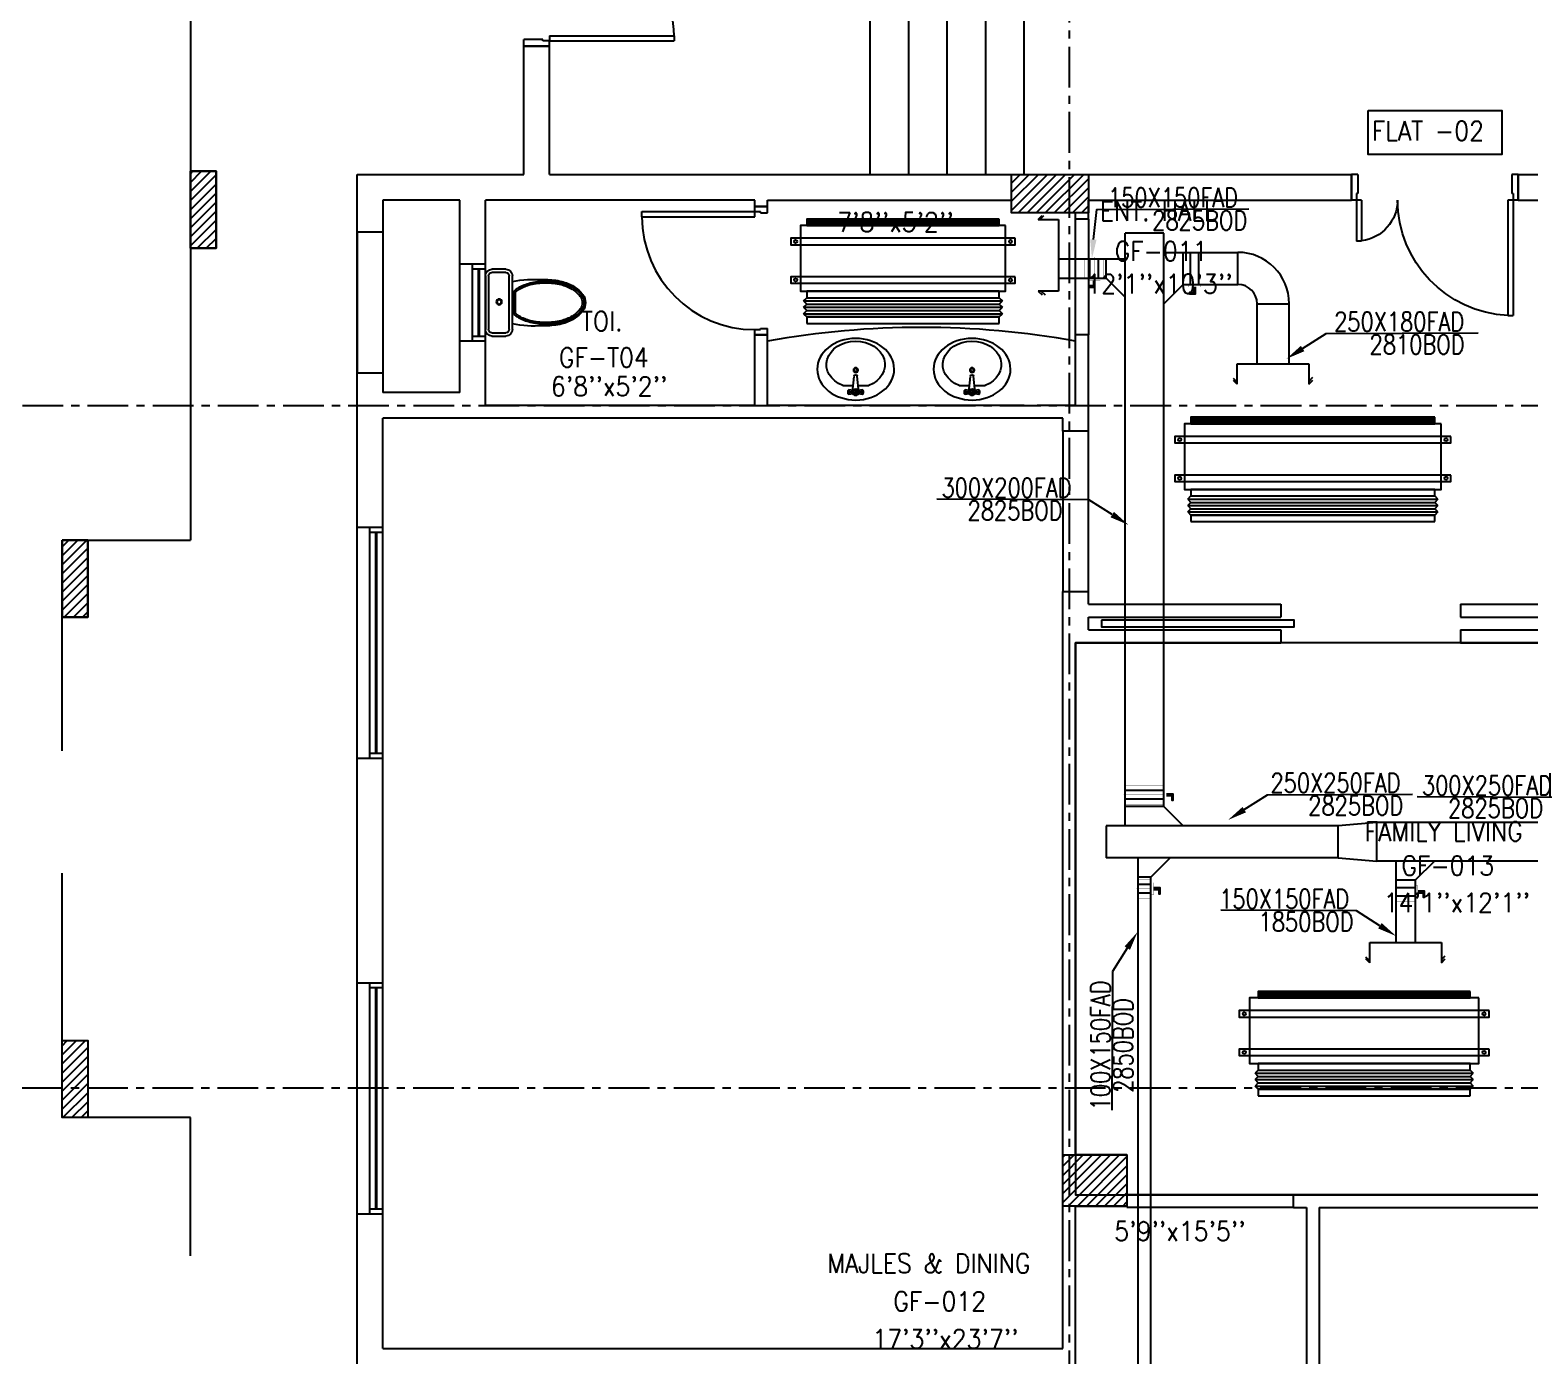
# Model space of a CAD drawing. Header units: millimetres. Extents: x -1288794 to 2153086, y -2701644 to -1428868.
# Drawn here: x 1378306 to 1389990, y -1502769 to -1492444 of the extents above; entities that cross this region are included whole.
import ezdxf

# ---------------------------------------------------------------- set-up
doc = ezdxf.new("R2010")
doc.units = ezdxf.units.MM
doc.header["$LTSCALE"] = 100
doc.linetypes.add('CENTER', pattern=[50.8, 31.75, -6.35, 6.35, -6.35])
doc.linetypes.add('DASHED2', pattern=[9.525, 6.35, -3.175])
for name, color, linetype in [('A-ANNO-TEXT', 8, 'Continuous'), ('A-DOOR', 4, 'Continuous'), ('A-FLOR-OVHD', 4, 'DASHED2'), ('A-FLOR-PFIX', 8, 'Continuous'), ('A-FLOR-SPCL', 8, 'Continuous'), ('A-GLAZ', 5, 'Continuous'), ('A-GRID', 253, 'CENTER'), ('A-WALL-FULL', 8, 'Continuous'), ('AC- VD', 5, 'Continuous'), ('AC-FAD', 6, 'Continuous'), ('AC-FAD TEXT', 6, 'Continuous'), ('FCU-AC', 160, 'Continuous'), ('L1-E014-C22-VAC (08-08-2010)$0$ETA-AC-DAMPER', 4, 'Continuous'), ('S-COL- HACT.', 9, 'Continuous'), ('S-COL.', 8, 'Continuous')]:
    doc.layers.add(name, color=color, linetype=linetype)
doc.styles.add('ROMANS', font='romans.shx', dxfattribs={"width": 0.8})
doc.styles.add('SIMPLEX', font='simplex.shx', dxfattribs={"width": 0.8})
pattern_1 = [(45, (2502910.96, -1109556.65), (-35.355339, 35.355339), [])]
pattern_2 = [(45, (1623450.965, -1509993.415), (-35.355339, 35.355339), [])]

# ---------------------------------------------------------------- blocks, each defined once
blk = doc.blocks.new('D-200-DOUBLE')
for p, q in [((40, 200), (40, 1170)), ((40, 1170), (80, 1170)), ((80, 200), (80, 1170)), ((1920, 200), (1920, 1170)), ((1920, 1170), (1960, 1170)), ((1960, 200), (1960, 1170)), ((80, 200), (0, 200)), ((0, 200), (0, 0)), ((40, 200), (40, 148)), ((40, 148), (50, 148)), ((50, 148), (50, 0)), ((1920, 200), (1960, 200)), ((1950, 148), (1950, 0)), ((1960, 148), (1950, 148)), ((2000, 200), (1960, 200)), ((1960, 200), (1960, 148)), ((2000, 200), (2000, 0)), ((50, 0), (0, 0)), ((2000, 0), (1950, 0))]:
    blk.add_line(p, q)
at = {"linetype": 'Continuous'}
for centre, start, end in [((73, 242), 357.4314, 89.5378), ((1927, 242), 90.4622, 182.5686)]:
    blk.add_arc(centre, 928, start, end, dxfattribs=at)
blk = doc.blocks.new('W-180')
for p, q in [((1800, 100), (0, 100)), ((1800, 0), (0, 0)), ((40, 0), (40, 100)), ((1760, 100), (1760, 0))]:
    blk.add_line(p, q)
at = {"linetype": 'Continuous'}
for p, q in [((1760, 53), (40, 53)), ((1760, 47), (40, 47))]:
    blk.add_line(p, q, dxfattribs=at)
blk = doc.blocks.new('D-130-R')
for p, q in [((1220, 200), (1220, 1100)), ((1220, 1100), (1260, 1100)), ((1260, 200), (1260, 1100)), ((80, 520), (40, 520)), ((40, 200), (40, 520)), ((80, 200), (80, 520)), ((0, 0), (0, 200)), ((80, 200), (0, 200)), ((40, 150), (40, 200)), ((50, 150), (40, 150)), ((50, 0), (50, 150)), ((1300, 200), (1220, 200)), ((1260, 150), (1250, 150)), ((1250, 0), (1250, 150)), ((1260, 150), (1260, 200)), ((1300, 0), (1300, 200)), ((50, 0), (0, 0)), ((1300, 0), (1250, 0))]:
    blk.add_line(p, q)
for centre, radius, start, end in [((1260, 200), 900, 92.5473, 180), ((40, 200), 320, 0, 82.8192)]:
    blk.add_arc(centre, radius, start, end)
blk = doc.blocks.new('D-100-R1')
for p, q in [((-80, 980), (-80, 100)), ((-80, 980), (-40, 980)), ((-40, 980), (-40, 55)), ((-1000, 100), (-1000, 0)), ((-1000, 100), (-960, 100)), ((-960, 100), (-960, 55)), ((-960, 55), (-950, 55)), ((-950, 55), (-950, 0)), ((-80, 100), (0, 100)), ((-50, 55), (-50, 0)), ((-50, 55), (-40, 55)), ((-50, 0), (0, 0)), ((0, 100), (0, 0)), ((-1000, 0), (-950, 0))]:
    blk.add_line(p, q)
at = {"linetype": 'Continuous'}
blk.add_arc((-80, 100), 880, 90, 180, dxfattribs=at)
blk = doc.blocks.new('WC-1')
for p, q in [((-210, 0), (210, 0)), ((-260, -160), (-260, -50)), ((-235, -160), (-235, -50)), ((-210, -25), (210, -25)), ((235, -50), (235, -160)), ((260, -50), (260, -160)), ((210, -185), (-210, -185)), ((210, -210), (-210, -210)), ((91, -223), (-91, -223)), ((86, -235), (-86, -235))]:
    blk.add_line(p, q)
for radius in [22.1, 17.1]:
    blk.add_circle((-6, -107), radius)
for centre, radius, start, end in [((-210, -50), 50, 90, 180), ((-210, -50), 25, 90, 180), ((210, -50), 50, 360, 90), ((210, -50), 25, 360, 90), ((-210, -160), 50, 180, 270), ((-210, -160), 25, 180, 270), ((722, -383), 904, 168.9529, 184.0632), ((69, -365), 214, 138.4152, 149.8586), ((-69, -365), 214, 30.1414, 41.5848), ((210, -160), 25, 270, 360), ((210, -160), 50, 270, 360), ((352, -470), 520, 166.4766, 180), ((178, -428), 341, 149.8586, 166.4766), ((178, -428), 328, 149.8586, 166.4766), ((69, -365), 201, 139.9943, 149.8586), ((-69, -365), 201, 30.1414, 40.0057), ((-178, -428), 328, 13.5234, 30.1414), ((-178, -428), 341, 13.5234, 30.1414), ((-352, -470), 520, 360, 13.5234), ((352, -470), 532, 177.5541, 180), ((352, -470), 507, 166.4766, 180), ((-352, -470), 507, 360, 13.5234), ((-352, -470), 532, 360, 2.4459), ((352, -470), 532, 180, 193.5234), ((352, -470), 520, 180, 193.5234), ((352, -470), 507, 180, 193.5234), ((-352, -470), 507, 346.4766, 360), ((-352, -470), 520, 346.4766, 360), ((-352, -470), 532, 346.4766, 360), ((178, -512), 353, 193.5234, 210.1414), ((178, -512), 341, 193.5234, 210.1414), ((178, -512), 328, 193.5234, 210.1414), ((69, -575), 226, 210.1414, 234.4972), ((69, -575), 214, 210.1414, 234.4972), ((69, -575), 201, 210.1414, 234.4972), ((-69, -575), 201, 305.5028, 329.8586), ((-69, -575), 214, 305.5028, 329.8586), ((-69, -575), 226, 305.5028, 329.8586), ((-178, -512), 328, 329.8586, 346.4766), ((-178, -512), 341, 329.8586, 346.4766), ((-178, -512), 353, 329.8586, 346.4766), ((0, -672), 108, 234.4972, 270), ((0, -672), 95.9, 234.4972, 270), ((0, -672), 83.4, 234.4972, 270), ((0, -672), 83.4, 270, 305.5028), ((0, -672), 95.9, 270, 305.5028), ((0, -672), 108, 270, 305.5028)]:
    blk.add_arc(centre, radius, start, end)
at = {"linetype": 'Continuous', "ltscale": 50}
blk.add_arc((-722, -383), 904, 355.9368, 11.0471, dxfattribs=at)
blk = doc.blocks.new('LAV-2')
for p, q in [((-21, 393), (-55, 399)), ((-21, 369), (-55, 363)), ((-24, 385), (-49, 381)), ((-24, 377), (-49, 381)), ((-25, 381), (-13, 258)), ((-19, 381), (17, 381)), ((-1, 363), (-1, 399)), ((23, 381), (11, 257)), ((53, 399), (20, 393)), ((53, 363), (20, 369)), ((47, 381), (23, 385)), ((47, 381), (23, 376)), ((-102, 330), (-23, 330)), ((21, 329), (101, 329))]:
    blk.add_line(p, q)
for centre, radius in [((-1, 381), 24), ((-1, 381), 18), ((-1, 209), 18), ((-1, 209), 13.2)]:
    blk.add_circle(centre, radius)
blk.add_arc((-1, 257), 12, 179.8053, 359.8053)
for centre, major_axis, ratio in [((-1, 202), (-300, 1), 0.8), ((53, 381), (0.1, 18), 0.333333)]:
    blk.add_ellipse(centre, major_axis=major_axis, ratio=ratio)
at = {"extrusion": (0, 0, -1)}
blk.add_ellipse((-55, 381), major_axis=(0.1, 18), ratio=0.333333, dxfattribs=at)
blk.add_ellipse((-1, 166), major_axis=(-228, 1), ratio=0.8, start_param=5.174, end_param=10.533963)
for points, knots in [([(-55, 365), (-55, 366), (-55, 366), (-55, 366), (-55, 366), (-56, 367), (-56, 368), (-57, 370), (-57, 371), (-58, 374), (-58, 375), (-58, 379), (-58, 381), (-58, 386), (-58, 388), (-57, 392), (-57, 393), (-56, 394), (-56, 395), (-55, 396), (-55, 396), (-55, 396), (-55, 397), (-55, 397)], [3.378318, 3.378318, 3.378318, 3.378318, 3.519844, 3.519844, 3.66137, 3.66137, 3.925951, 3.925951, 4.190531, 4.190531, 4.455112, 4.455112, 4.86737, 4.86737, 5.279628, 5.279628, 5.565785, 5.565785, 5.785568, 5.785568, 5.957, 5.957, 6.04646, 6.04646, 6.04646, 6.04646]), ([(-55, 397), (-55, 397), (-54, 396), (-54, 396), (-54, 396), (-53, 395), (-53, 394), (-52, 392), (-52, 391), (-52, 388), (-51, 387), (-51, 383), (-51, 381), (-51, 376), (-52, 374), (-52, 370), (-53, 369), (-53, 368), (-54, 367), (-54, 366), (-54, 366), (-55, 366), (-55, 365), (-55, 365)], [0.236726, 0.236726, 0.236726, 0.236726, 0.378252, 0.378252, 0.519778, 0.519778, 0.784358, 0.784358, 1.048939, 1.048939, 1.313519, 1.313519, 1.725777, 1.725777, 2.138035, 2.138035, 2.424192, 2.424192, 2.643976, 2.643976, 2.815407, 2.815407, 2.904867, 2.904867, 2.904867, 2.904867]), ([(53, 396), (53, 396), (53, 396), (53, 396), (53, 395), (52, 394), (52, 394), (51, 392), (51, 390), (50, 388), (50, 386), (50, 383), (50, 380), (50, 376), (50, 373), (51, 370), (51, 369), (52, 367), (52, 367), (53, 366), (53, 365), (53, 365), (53, 365), (53, 365)], [0.236726, 0.236726, 0.236726, 0.236726, 0.378252, 0.378252, 0.519778, 0.519778, 0.784358, 0.784358, 1.048939, 1.048939, 1.313519, 1.313519, 1.725777, 1.725777, 2.138035, 2.138035, 2.424192, 2.424192, 2.643976, 2.643976, 2.815407, 2.815407, 2.904867, 2.904867, 2.904867, 2.904867]), ([(53, 365), (53, 365), (53, 365), (54, 366), (54, 366), (55, 367), (55, 368), (56, 370), (56, 371), (56, 373), (57, 375), (57, 379), (57, 381), (57, 386), (56, 388), (56, 391), (55, 392), (55, 394), (54, 395), (54, 396), (54, 396), (54, 396), (53, 396), (53, 396)], [3.378318, 3.378318, 3.378318, 3.378318, 3.519844, 3.519844, 3.66137, 3.66137, 3.925951, 3.925951, 4.190531, 4.190531, 4.455112, 4.455112, 4.86737, 4.86737, 5.279628, 5.279628, 5.565785, 5.565785, 5.785568, 5.785568, 5.957, 5.957, 6.04646, 6.04646, 6.04646, 6.04646])]:
    blk.add_open_spline(points, degree=3, knots=knots)
blk = doc.blocks.new('W-60')
for p, q in [((600, 100), (0, 100)), ((600, 0), (0, 0)), ((40, 0), (40, 100)), ((560, 100), (560, 0))]:
    blk.add_line(p, q)
at = {"linetype": 'Continuous'}
for p, q in [((560, 53), (40, 53)), ((560, 47), (40, 47))]:
    blk.add_line(p, q, dxfattribs=at)
blk = doc.blocks.new('fcu 3.5 tr')
at = {"layer": 'FCU-AC'}
h = blk.add_hatch(dxfattribs=at)
h.set_pattern_fill('NET', color=3)
h.paths.add_polyline_path([(100970, -1580238), (99070, -1580238), (99070, -1580288), (100970, -1580288)])
for p, q in [((99045, -1579550), (99070, -1579525)), ((100970, -1579525), (99070, -1579525)), ((100995, -1579550), (100970, -1579525)), ((100995, -1579550), (99045, -1579550)), ((99045, -1579550), (99070, -1579575)), ((99045, -1579600), (99070, -1579575)), ((100995, -1579600), (99045, -1579600)), ((99045, -1579600), (99070, -1579625)), ((99045, -1579650), (99070, -1579625)), ((100970, -1579575), (99070, -1579575)), ((100970, -1579575), (99070, -1579575)), ((100970, -1579625), (99070, -1579625)), ((100970, -1579625), (99070, -1579625)), ((100995, -1579550), (100970, -1579575)), ((100995, -1579600), (100970, -1579575)), ((100995, -1579600), (100970, -1579625)), ((100995, -1579650), (100970, -1579625)), ((100995, -1579650), (99045, -1579650)), ((99045, -1579650), (99070, -1579675)), ((100995, -1579650), (100970, -1579675))]:
    blk.add_line(p, q, dxfattribs=at)
at = {"layer": 'FCU-AC', "color": 1}
for p, q in [((100970, -1579475), (99070, -1579475)), ((99070, -1579475), (99070, -1579525)), ((99070, -1579525), (100970, -1579525)), ((100970, -1579525), (100970, -1579475)), ((100970, -1579675), (99070, -1579675)), ((99070, -1579675), (99070, -1579725)), ((99070, -1579725), (100970, -1579725)), ((100970, -1579725), (100970, -1579675))]:
    blk.add_line(p, q, dxfattribs=at)
at = {"layer": 'FCU-AC'}
blk.add_lwpolyline([(99020, -1580238), (101020, -1580238), (101020, -1579725), (99020, -1579725)], close=True, dxfattribs=at)
at = {"layer": 'FCU-AC', "color": 6}
for points in [[(98945, -1579838), (101095, -1579838), (101095, -1579788), (98945, -1579788)], [(98945, -1580138), (101095, -1580138), (101095, -1580088), (98945, -1580088)]]:
    blk.add_lwpolyline(points, close=True, dxfattribs=at)
at = {"layer": 'FCU-AC', "color": 3}
blk.add_lwpolyline([(99070, -1580288), (100970, -1580288), (100970, -1580238), (99070, -1580238)], close=True, dxfattribs=at)
at = {"layer": 'FCU-AC', "color": 6}
for centre in [(98982, -1579813), (101057, -1579813), (98982, -1580113), (101057, -1580113)]:
    blk.add_circle(centre, 12.5, dxfattribs=at)
blk = doc.blocks.new('fcu 3 tr')
h = blk.add_hatch()
h.set_pattern_fill('NET', color=3)
h.paths.add_polyline_path([(86304, -1585367), (84654, -1585367), (84654, -1585417), (86304, -1585417)])
at = {"layer": 'FCU-AC'}
for p, q in [((84654, -1584654), (84629, -1584679)), ((86304, -1584654), (84654, -1584654)), ((86304, -1584654), (86329, -1584679)), ((86329, -1584679), (84629, -1584679)), ((84654, -1584704), (84629, -1584679)), ((84654, -1584704), (84629, -1584729)), ((86329, -1584729), (84629, -1584729)), ((84654, -1584754), (84629, -1584729)), ((84654, -1584754), (84629, -1584779)), ((86329, -1584779), (84629, -1584779)), ((84654, -1584804), (84629, -1584779)), ((86304, -1584704), (84654, -1584704)), ((86304, -1584704), (84654, -1584704)), ((86304, -1584754), (84654, -1584754)), ((86304, -1584754), (84654, -1584754)), ((86304, -1584704), (86329, -1584679)), ((86304, -1584704), (86329, -1584729)), ((86304, -1584754), (86329, -1584729)), ((86304, -1584754), (86329, -1584779)), ((86304, -1584804), (86329, -1584779))]:
    blk.add_line(p, q, dxfattribs=at)
at = {"layer": 'FCU-AC', "color": 1}
for p, q in [((86304, -1584604), (84654, -1584604)), ((84654, -1584604), (84654, -1584654)), ((84654, -1584654), (86304, -1584654)), ((86304, -1584654), (86304, -1584604)), ((86304, -1584804), (84654, -1584804)), ((84654, -1584804), (84654, -1584854)), ((84654, -1584854), (86304, -1584854)), ((86304, -1584854), (86304, -1584804))]:
    blk.add_line(p, q, dxfattribs=at)
at = {"layer": 'FCU-AC'}
blk.add_lwpolyline([(84584, -1585367), (86374, -1585367), (86374, -1584854), (84584, -1584854)], close=True, dxfattribs=at)
at = {"layer": 'FCU-AC', "color": 6}
for points in [[(84504, -1584967), (86454, -1584967), (86454, -1584917), (84504, -1584917)], [(84504, -1585267), (86454, -1585267), (86454, -1585217), (84504, -1585217)]]:
    blk.add_lwpolyline(points, close=True, dxfattribs=at)
at = {"layer": 'FCU-AC', "color": 3}
blk.add_lwpolyline([(84654, -1585417), (86304, -1585417), (86304, -1585367), (84654, -1585367)], close=True, dxfattribs=at)
at = {"layer": 'FCU-AC', "color": 6}
for centre in [(84544, -1584942), (86414, -1584942), (84544, -1585242), (86414, -1585242)]:
    blk.add_circle(centre, 12.5, dxfattribs=at)
blk = doc.blocks.new('fcu 2.5 tr')
h = blk.add_hatch()
h.set_pattern_fill('NET', color=3)
h.paths.add_polyline_path([(83172, -1587743), (81672, -1587743), (81672, -1587793), (83172, -1587793)])
at = {"layer": 'FCU-AC', "color": 1}
for p, q in [((83172, -1586980), (81672, -1586980)), ((81672, -1586980), (81672, -1587030)), ((83172, -1587030), (83172, -1586980)), ((81672, -1587030), (83172, -1587030)), ((83172, -1587180), (81672, -1587180)), ((81672, -1587180), (81672, -1587230)), ((81672, -1587230), (83172, -1587230)), ((83172, -1587230), (83172, -1587180))]:
    blk.add_line(p, q, dxfattribs=at)
at = {"layer": 'FCU-AC'}
for p, q in [((81672, -1587030), (81647, -1587055)), ((83197, -1587055), (81647, -1587055)), ((81672, -1587080), (81647, -1587055)), ((81672, -1587080), (81647, -1587105)), ((83197, -1587105), (81647, -1587105)), ((81672, -1587130), (81647, -1587105)), ((83172, -1587030), (81672, -1587030)), ((83172, -1587080), (81672, -1587080)), ((83172, -1587080), (81672, -1587080)), ((83197, -1587055), (83172, -1587030)), ((83197, -1587055), (83172, -1587080)), ((83197, -1587105), (83172, -1587080)), ((83197, -1587105), (83172, -1587130)), ((81672, -1587130), (81647, -1587155)), ((83197, -1587155), (81647, -1587155)), ((81672, -1587180), (81647, -1587155)), ((83172, -1587130), (81672, -1587130)), ((83172, -1587130), (81672, -1587130)), ((83197, -1587155), (83172, -1587130)), ((83197, -1587155), (83172, -1587180))]:
    blk.add_line(p, q, dxfattribs=at)
blk.add_lwpolyline([(81622, -1587743), (83222, -1587743), (83222, -1587230), (81622, -1587230)], close=True, dxfattribs=at)
at = {"layer": 'FCU-AC', "color": 6}
for points in [[(81547, -1587343), (83297, -1587343), (83297, -1587293), (81547, -1587293)], [(81547, -1587643), (83297, -1587643), (83297, -1587593), (81547, -1587593)]]:
    blk.add_lwpolyline(points, close=True, dxfattribs=at)
at = {"layer": 'FCU-AC', "color": 3}
blk.add_lwpolyline([(81672, -1587793), (83172, -1587793), (83172, -1587743), (81672, -1587743)], close=True, dxfattribs=at)
at = {"layer": 'FCU-AC', "color": 6}
for centre in [(81584, -1587318), (83259, -1587318), (81584, -1587618), (83259, -1587618)]:
    blk.add_circle(centre, 12.5, dxfattribs=at)
blk = doc.blocks.new('*U563')
at = {"layer": 'L1-E014-C22-VAC (08-08-2010)$0$ETA-AC-DAMPER', "color": 5}
for p, q in [((-33, 0), (-33, 150)), ((33, 0), (33, 150))]:
    blk.add_line(p, q, dxfattribs=at)
for points, const_width in [([(-91, 150), (91, 150)], 1.82), ([(0, 0), (0, 164)], 1.5), ([(-91, 0), (91, 0)], 1.82), ([(-48, 0), (-48, -20), (48, -20), (48, 0)], 1.5)]:
    blk.add_lwpolyline(points, dxfattribs=dict(at, const_width=const_width))
at = {"layer": 'L1-E014-C22-VAC (08-08-2010)$0$ETA-AC-DAMPER', "color": 5, "const_width": 1.82}
blk.add_lwpolyline([(75, 150), (75, 0), (-75, 0), (-75, 150)], close=True, dxfattribs=at)
at = {"layer": 'L1-E014-C22-VAC (08-08-2010)$0$ETA-AC-DAMPER', "color": 5}
blk.add_lwpolyline([(6, -20), (6, -62), (40, -62), (40, -72), (-6, -72), (-6, -20)], dxfattribs=at)
blk = doc.blocks.new('*U564')
at = {"layer": 'L1-E014-C22-VAC (08-08-2010)$0$ETA-AC-DAMPER', "color": 5}
for p, q in [((-33, 0), (-33, 100)), ((33, 0), (33, 100))]:
    blk.add_line(p, q, dxfattribs=at)
for points, const_width in [([(-91, 100), (91, 100)], 1.82), ([(-91, 0), (91, 0)], 1.82), ([(-48, 0), (-48, -20), (48, -20), (48, 0)], 1.5), ([(0, 0), (0, 114)], 1.5)]:
    blk.add_lwpolyline(points, dxfattribs=dict(at, const_width=const_width))
at = {"layer": 'L1-E014-C22-VAC (08-08-2010)$0$ETA-AC-DAMPER', "color": 5, "const_width": 1.82}
blk.add_lwpolyline([(75, 100), (75, 0), (-75, 0), (-75, 100)], close=True, dxfattribs=at)
at = {"layer": 'L1-E014-C22-VAC (08-08-2010)$0$ETA-AC-DAMPER', "color": 5}
blk.add_lwpolyline([(6, -20), (6, -62), (40, -62), (40, -72), (-6, -72), (-6, -20)], dxfattribs=at)
blk = doc.blocks.new('*U356')
at = {"layer": 'L1-E014-C22-VAC (08-08-2010)$0$ETA-AC-DAMPER', "color": 5}
for p, q in [((-33, 0), (-33, 300)), ((33, 0), (33, 300))]:
    blk.add_line(p, q, dxfattribs=at)
for points, const_width in [([(-91, 300), (91, 300)], 1.82), ([(0, 0), (0, 314)], 1.5), ([(-91, 0), (91, 0)], 1.82), ([(-48, 0), (-48, -20), (48, -20), (48, 0)], 1.5)]:
    blk.add_lwpolyline(points, dxfattribs=dict(at, const_width=const_width))
at = {"layer": 'L1-E014-C22-VAC (08-08-2010)$0$ETA-AC-DAMPER', "color": 5, "const_width": 1.82}
blk.add_lwpolyline([(75, 300), (75, 0), (-75, 0), (-75, 300)], close=True, dxfattribs=at)
at = {"layer": 'L1-E014-C22-VAC (08-08-2010)$0$ETA-AC-DAMPER', "color": 5}
blk.add_lwpolyline([(6, -20), (6, -62), (40, -62), (40, -72), (-6, -72), (-6, -20)], dxfattribs=at)
blk = doc.blocks.new('*U355')
at = {"layer": 'L1-E014-C22-VAC (08-08-2010)$0$ETA-AC-DAMPER', "color": 5}
for p, q in [((-33, 0), (-33, 250)), ((33, 0), (33, 250))]:
    blk.add_line(p, q, dxfattribs=at)
for points, const_width in [([(-91, 250), (91, 250)], 1.82), ([(0, 0), (0, 264)], 1.5), ([(-91, 0), (91, 0)], 1.82), ([(-48, 0), (-48, -20), (48, -20), (48, 0)], 1.5)]:
    blk.add_lwpolyline(points, dxfattribs=dict(at, const_width=const_width))
at = {"layer": 'L1-E014-C22-VAC (08-08-2010)$0$ETA-AC-DAMPER', "color": 5, "const_width": 1.82}
blk.add_lwpolyline([(75, 250), (75, 0), (-75, 0), (-75, 250)], close=True, dxfattribs=at)
at = {"layer": 'L1-E014-C22-VAC (08-08-2010)$0$ETA-AC-DAMPER', "color": 5}
blk.add_lwpolyline([(6, -20), (6, -62), (40, -62), (40, -72), (-6, -72), (-6, -20)], dxfattribs=at)
blk = doc.blocks.new('A$C14952670')
at = {"layer": 'AC-FAD', "linetype": 'ByBlock'}
for p, q in [((29, 136), (0, 105)), ((30, 159), (1, 128)), ((30, 0), (30, 159)), ((589, 159), (589, 0)), ((589, 159), (619, 129)), ((589, 144), (619, 114)), ((589, 0), (30, 0))]:
    blk.add_line(p, q, dxfattribs=at)

msp = doc.modelspace()

# ---------------------------------------------------------------- hatches: boundary and pattern name
at = {"layer": 'S-COL- HACT.', "linetype": 'Continuous', "ltscale": 3}
h = msp.add_hatch(dxfattribs=at)
h.set_pattern_fill('ANSI31', color=256, scale=400, style=0)
h.set_pattern_definition(pattern_1)
h.paths.add_polyline_path([(1379555.8, -1493543.6), (1379555.8, -1494143.6), (1379755.8, -1494143.6), (1379755.8, -1493543.6)])
h = msp.add_hatch(dxfattribs=at)
h.set_pattern_fill('ANSI31', color=256, scale=400, style=0)
h.set_pattern_definition(pattern_2)
h.paths.add_polyline_path([(1386555.8, -1493568.6), (1385955.8, -1493568.6), (1385955.8, -1493868.6), (1386555.8, -1493868.6)])
h = msp.add_hatch(dxfattribs=at)
h.set_pattern_fill('ANSI31', color=256, scale=400, style=0)
h.set_pattern_definition(pattern_1)
h.paths.add_polyline_path([(1378555.8, -1496418.6), (1378555.8, -1497018.6), (1378755.8, -1497018.6), (1378755.8, -1496418.6)])
h = msp.add_hatch(dxfattribs=at)
h.set_pattern_fill('ANSI31', color=256, scale=400, style=0)
h.set_pattern_definition(pattern_1)
h.paths.add_polyline_path([(1378555.8, -1500918.6), (1378555.8, -1500318.6), (1378755.8, -1500318.6), (1378755.8, -1500918.6)])
h = msp.add_hatch(dxfattribs=at)
h.set_pattern_fill('ANSI31', color=256, scale=400, style=0)
h.set_pattern_definition(pattern_2)
h.paths.add_polyline_path([(1386855.8, -1501208.6), (1386355.8, -1501208.6), (1386355.8, -1501608.6), (1386855.8, -1501608.6)])

# ---------------------------------------------------------------- linework, layer by layer
at = {"layer": 'A-ANNO-TEXT', "color": 5}
msp.add_lwpolyline([(1388736.8, -1493070.7), (1389779.1, -1493070.7), (1389779.1, -1493413.2), (1388736.8, -1493413.2)], close=True, dxfattribs=at)
at = {"layer": 'A-DOOR', "ltscale": 3}
msp.add_lwpolyline([(1386658.7, -1497043.6), (1386658.7, -1497093.6), (1388158.7, -1497093.6), (1388158.7, -1497043.6), (1386658.7, -1497043.6)], dxfattribs=at)
at = {"layer": 'A-FLOR-OVHD', "linetype": 'Continuous', "ltscale": 3}
for p, q in [((1379555.8, -1486718.6), (1379555.8, -1496418.6)), ((1379555.8, -1486718.6), (1379555.8, -1496418.6)), ((1386455.8, -1494818.6), (1386455.8, -1493918.6)), ((1386555.8, -1493918.6), (1386555.8, -1494818.6)), ((1386355.8, -1495568.6), (1386355.8, -1496818.6)), ((1386555.8, -1496818.6), (1386555.8, -1495568.6)), ((1378555.8, -1496418.6), (1379555.8, -1496418.6)), ((1378555.8, -1496418.6), (1379555.8, -1496418.6)), ((1386855.8, -1501518.6), (1388155.8, -1501518.6)), ((1388155.8, -1501618.6), (1386855.8, -1501618.6))]:
    msp.add_line(p, q, dxfattribs=at)
at = {"layer": 'A-FLOR-OVHD', "ltscale": 3}
msp.add_lwpolyline([(1406555.8, -1509268.6), (1406555.8, -1510568.6), (1393755.8, -1510568.6), (1393755.8, -1509268.6), (1392455.8, -1509268.6), (1392455.8, -1510568.6), (1388155.8, -1510568.6), (1388155.8, -1510168.6), (1386555.8, -1510168.6), (1386555.8, -1510568.6), (1379555.8, -1510568.6), (1379555.8, -1500918.6), (1378555.8, -1500918.6), (1378555.8, -1496418.6)], dxfattribs=at)
msp.add_lwpolyline([(1406555.8, -1509268.6), (1406555.8, -1510568.6), (1393755.8, -1510568.6), (1393755.8, -1509268.6), (1392455.8, -1509268.6), (1392455.8, -1510568.6), (1388155.8, -1510568.6), (1388155.8, -1510168.6), (1386555.8, -1510168.6), (1386555.8, -1510568.6), (1379555.8, -1510568.6), (1379555.8, -1500918.6), (1378555.8, -1500918.6), (1378555.8, -1496418.6)], dxfattribs=at)
at = {"layer": 'A-FLOR-SPCL', "ltscale": 3}
for p, q in [((1384855.8, -1493568.6), (1384855.8, -1491568.6)), ((1385155.8, -1493568.6), (1385155.8, -1491568.6)), ((1385455.8, -1493568.6), (1385455.8, -1491568.6)), ((1385755.8, -1493568.6), (1385755.8, -1491568.6)), ((1386055.8, -1493568.6), (1386055.8, -1491568.6))]:
    msp.add_line(p, q, dxfattribs=at)
msp.add_lwpolyline([(1390155.8, -1497218.6), (1386455.8, -1497218.6), (1386455.8, -1501521.3), (1390155.8, -1501521.3)], close=True, dxfattribs=at)
msp.add_arc((1385255.8, -1501493), 6732.1, 79.7322, 100.2678, dxfattribs=at)
at = {"layer": 'A-GLAZ', "ltscale": 3}
for p, q in [((1380855.8, -1494018.6), (1380855.8, -1495118.6)), ((1381055.8, -1494018.6), (1381055.8, -1495118.6)), ((1381655.8, -1494868.6), (1381655.8, -1494268.6)), ((1380855.8, -1498118.6), (1380855.8, -1496318.6)), ((1380855.8, -1501668.6), (1380855.8, -1499868.6))]:
    msp.add_line(p, q, dxfattribs=at)
at = {"layer": 'A-GRID', "ltscale": 0.1}
for p, q in [((1386405.8, -1465142.6), (1386405.8, -1513277)), ((1369102.4, -1495368.6), (1412642, -1495368.6)), ((1369100, -1500687.6), (1412639.6, -1500687.6))]:
    msp.add_line(p, q, dxfattribs=at)
at = {"layer": 'A-WALL-FULL', "ltscale": 3}
for p, q in [((1382155.8, -1493568.6), (1382155.8, -1492568.6)), ((1382155.8, -1492568.6), (1382355.8, -1492568.6)), ((1382155.8, -1493568.6), (1382155.8, -1492568.6)), ((1382155.8, -1492568.6), (1382355.8, -1492568.6)), ((1382355.8, -1493568.6), (1382355.8, -1492568.6)), ((1382355.8, -1493568.6), (1382355.8, -1492568.6)), ((1379555.8, -1494143.6, 0), (1379555.8, -1493543.6, 0)), ((1379555.8, -1493543.6, 0), (1379755.8, -1493543.6, 0)), ((1379755.8, -1493543.6, 0), (1379755.8, -1494143.6, 0)), ((1380855.8, -1496318.6), (1380855.8, -1493568.6)), ((1380855.8, -1493568.6), (1382155.8, -1493568.6)), ((1380855.8, -1494018.6), (1380855.8, -1493568.6)), ((1382355.8, -1493568.6), (1385955.8, -1493568.6)), ((1386555.8, -1493568.6), (1388605.8, -1493568.6)), ((1388605.8, -1493768.6), (1388605.8, -1493568.6)), ((1389905.8, -1493568.6), (1392130.8, -1493568.6)), ((1389905.8, -1493768.6), (1389905.8, -1493568.6)), ((1381055.8, -1493768.6), (1381055.8, -1494018.6)), ((1381655.8, -1493768.6), (1381055.8, -1493768.6)), ((1381655.8, -1494268.6), (1381655.8, -1493768.6)), ((1383955.8, -1493768.6), (1381855.8, -1493768.6)), ((1381855.8, -1494268.6), (1381855.8, -1493768.6)), ((1383955.8, -1493818.6), (1383955.8, -1493768.6)), ((1384055.8, -1493818.6), (1383955.8, -1493818.6)), ((1384055.8, -1493818.6), (1384055.8, -1493768.6)), ((1384055.8, -1493768.6), (1385955.8, -1493768.6)), ((1386555.8, -1493768.6), (1388605.8, -1493768.6)), ((1386555.8, -1493918.6), (1386555.8, -1493768.6)), ((1389905.8, -1493768.6), (1390155.8, -1493768.6)), ((1386555.8, -1493918.6), (1386455.8, -1493918.6)), ((1381055.8, -1494018.6), (1380855.8, -1494018.6)), ((1379755.8, -1494143.6, 0), (1379555.8, -1494143.6, 0)), ((1381855.8, -1494268.6), (1381655.8, -1494268.6)), ((1381855.8, -1494868.6), (1381655.8, -1494868.6)), ((1381655.8, -1495268.6), (1381655.8, -1494868.6)), ((1381855.8, -1495368.6), (1381855.8, -1494868.6)), ((1383955.8, -1495368.6), (1383955.8, -1494818.6)), ((1384055.8, -1494818.6), (1383955.8, -1494818.6)), ((1384055.8, -1495368.6), (1384055.8, -1494818.6)), ((1386555.8, -1494818.6), (1386455.8, -1494818.6)), ((1386455.8, -1495368.6), (1386455.8, -1494818.6)), ((1386555.8, -1495568.6), (1386555.8, -1494818.6)), ((1381055.8, -1495118.6), (1380855.8, -1495118.6)), ((1381055.8, -1495118.6), (1381055.8, -1495268.6)), ((1381655.8, -1495268.6), (1381055.8, -1495268.6)), ((1383955.8, -1495368.6), (1381855.8, -1495368.6)), ((1386055.8, -1495368.6), (1384055.8, -1495368.6)), ((1386455.8, -1495368.6), (1386155.8, -1495368.6)), ((1381055.8, -1496318.6), (1381055.8, -1495468.6)), ((1386355.8, -1495468.6), (1381055.8, -1495468.6)), ((1386355.8, -1495568.6), (1386355.8, -1495468.6)), ((1386555.8, -1495568.6), (1386355.8, -1495568.6)), ((1380855.8, -1496318.6), (1381055.8, -1496318.6)), ((1378555.8, -1497018.6, 0), (1378555.8, -1496418.6)), ((1378555.8, -1496418.6), (1378755.8, -1496418.6, 0)), ((1378755.8, -1496418.6, 0), (1378755.8, -1497018.6, 0)), ((1386355.8, -1502718.6), (1386355.8, -1496818.6)), ((1386355.8, -1496818.6), (1386555.8, -1496818.6)), ((1386555.8, -1496918.6), (1386555.8, -1496818.6)), ((1378755.8, -1497018.6, 0), (1378555.8, -1497018.6, 0)), ((1386555.8, -1496918.6), (1388055.8, -1496918.6)), ((1386555.8, -1497018.6), (1388055.8, -1497018.6)), ((1386555.8, -1497118.6), (1386555.8, -1497018.6)), ((1388055.8, -1496918.6), (1388055.8, -1497018.6)), ((1389455.8, -1496918.6), (1389455.8, -1497018.6)), ((1389455.8, -1496918.6), (1390155.8, -1496918.6)), ((1389455.8, -1497018.6), (1390155.8, -1497018.6)), ((1386555.8, -1497118.6), (1388055.8, -1497118.6)), ((1388055.8, -1497118.6), (1388055.8, -1497218.6)), ((1389455.8, -1497118.6), (1389455.8, -1497218.6)), ((1389455.8, -1497118.6), (1390155.8, -1497118.6)), ((1386455.8, -1501208.6), (1386455.8, -1497218.6)), ((1386455.8, -1497218.6), (1388055.8, -1497218.6)), ((1389455.8, -1497218.6), (1390255.8, -1497218.6)), ((1380855.8, -1499868.6), (1380855.8, -1498118.6)), ((1380855.8, -1498118.6), (1381055.8, -1498118.6)), ((1381055.8, -1499868.6), (1381055.8, -1498118.6)), ((1380855.8, -1499868.6), (1381055.8, -1499868.6)), ((1378555.8, -1500918.6), (1378555.8, -1500318.6, 0)), ((1378555.8, -1500318.6, 0), (1378755.8, -1500318.6)), ((1378755.8, -1500318.6), (1378755.8, -1500918.6)), ((1378755.8, -1500918.6), (1378555.8, -1500918.6)), ((1388155.8, -1501518.6), (1390155.8, -1501518.6)), ((1388155.8, -1501618.6), (1388155.8, -1501518.6)), ((1380855.8, -1502918.6), (1380855.8, -1501668.6)), ((1380855.8, -1501668.6), (1381055.8, -1501668.6)), ((1381055.8, -1502718.6), (1381055.8, -1501668.6)), ((1386455.8, -1503518.6), (1386455.8, -1501608.6)), ((1388155.8, -1501618.6), (1388105.8, -1501618.6)), ((1388255.8, -1501618.6), (1388255.8, -1503618.6)), ((1388355.8, -1501618.6), (1393755.8, -1501618.6)), ((1388355.8, -1501618.6), (1388355.8, -1503618.6)), ((1381055.8, -1502718.6), (1386355.8, -1502718.6))]:
    msp.add_line(p, q, dxfattribs=at)
at = {"layer": 'A-WALL-FULL', "linetype": 'Continuous', "ltscale": 3}
for p, q in [((1386455.8, -1493918.6), (1386455.8, -1493868.6)), ((1386855.8, -1501208.6), (1386455.8, -1501208.6)), ((1386455.8, -1501608.6), (1386855.8, -1501608.6)), ((1388155.8, -1501618.6), (1388255.8, -1501618.6))]:
    msp.add_line(p, q, dxfattribs=at)
for points in [[(1378555.8, -1496418.6), (1378755.8, -1496418.6), (1378755.8, -1497018.6), (1378555.8, -1497018.6)], [(1378555.8, -1500318.6), (1378755.8, -1500318.6), (1378755.8, -1500918.6), (1378555.8, -1500918.6)]]:
    msp.add_lwpolyline(points, close=True, dxfattribs=at)
at = {"layer": 'AC-FAD'}
for p, q in [((1386843.5, -1498644.7), (1386843.5, -1494026.3)), ((1387143.5, -1494026.3), (1386843.5, -1494026.3)), ((1387143.5, -1498494.7), (1387143.5, -1494026.3)), ((1386323.4, -1494226.3), (1386843.5, -1494226.3)), ((1386693.5, -1494376.3), (1386693.5, -1494226.3)), ((1387143.5, -1494176.3), (1387720.8, -1494176.3)), ((1387293.5, -1494426.3), (1387293.5, -1494176.3)), ((1387720.8, -1494426.3), (1387720.8, -1494176.3)), ((1386323.4, -1494376.3), (1386693.5, -1494376.3)), ((1386843.5, -1494526.3), (1386693.5, -1494376.3)), ((1387143.5, -1494576.3), (1387293.5, -1494426.3)), ((1387293.5, -1494426.3), (1387720.8, -1494426.3)), ((1387870.8, -1495045), (1387870.8, -1494576.3)), ((1387870.8, -1494576.3), (1388120.8, -1494576.3)), ((1388120.8, -1495045), (1388120.8, -1494576.3)), ((1387143.5, -1498494.7), (1386843.5, -1498494.7)), ((1387293.5, -1498644.7), (1387143.5, -1498494.7)), ((1388503, -1498644.7), (1386693.5, -1498644.7)), ((1386693.5, -1498644.7), (1386693.5, -1498894.7)), ((1388803, -1498619.7), (1388503, -1498644.7)), ((1388503, -1498894.7), (1388503, -1498644.7)), ((1391570.7, -1498619.7), (1388803, -1498619.7)), ((1388803, -1498919.7), (1388803, -1498619.7)), ((1388503, -1498894.7), (1386693.5, -1498894.7)), ((1386943.5, -1502910.4), (1386943.5, -1498894.7)), ((1387193.5, -1498894.7), (1387043.5, -1499044.7)), ((1388503, -1498894.7), (1388803, -1498919.7)), ((1391420.7, -1498919.7), (1388803, -1498919.7)), ((1388953, -1498919.7), (1388953, -1499553.7)), ((1389253, -1498919.7), (1389103, -1499069.7)), ((1387043.5, -1499044.7), (1386943.5, -1499044.7)), ((1387043.5, -1502910.4), (1387043.5, -1499044.7)), ((1389103, -1499069.7), (1388953, -1499069.7)), ((1389103, -1499068.2), (1389103, -1499553.7))]:
    msp.add_line(p, q, dxfattribs=at)
for radius in [400, 150]:
    msp.add_arc((1387720.8, -1494576.3), radius, 0, 90, dxfattribs=at)
at = {"layer": 'AC-FAD TEXT'}
for points in [[(1386594.5, -1494076.7), (1386622.6, -1493843.1), (1387807.6, -1493837.8)], [(1388225.9, -1494925.7), (1388408, -1494809.8), (1389593.1, -1494804.5)], [(1386741.7, -1496219.8), (1386559.6, -1496104), (1385374.6, -1496098.7)], [(1387770.8, -1498519.1), (1387952.9, -1498403.3), (1389082.4, -1498398.2)], [(1390486.9, -1498539.2), (1390304.8, -1498423.4), (1389119.8, -1498418.1)], [(1388828.2, -1499423.7), (1388646.1, -1499307.8), (1387589.4, -1499303.1)], [(1386859, -1499598.4), (1386743.1, -1499780.5), (1386738.3, -1500859.7)]]:
    msp.add_lwpolyline(points, dxfattribs=at)
for points in [[(1386569.6, -1494074.9), (1386583.4, -1494226.3), (1386619.4, -1494078.6)], [(1388212.5, -1494904.6), (1388099.4, -1495006.2), (1388239.4, -1494946.8)], [(1386755.1, -1496198.7), (1386868.3, -1496300.3), (1386728.3, -1496240.9)], [(1387757.4, -1498498), (1387644.2, -1498599.6), (1387784.2, -1498540.2)], [(1386837.9, -1499585), (1386939.5, -1499471.8), (1386880.1, -1499611.8)], [(1388841.6, -1499402.6), (1388954.7, -1499504.2), (1388814.8, -1499444.8)]]:
    msp.add_solid(points, dxfattribs=at)
at = {"layer": 'S-COL.', "linetype": 'Continuous', "ltscale": 3, "elevation": 0}
msp.add_lwpolyline([(1379555.8, -1493543.6), (1379555.8, -1494143.6), (1379755.8, -1494143.6), (1379755.8, -1493543.6)], close=True, dxfattribs=at)
msp.add_lwpolyline([(1379555.8, -1493543.6), (1379555.8, -1494143.6), (1379755.8, -1494143.6), (1379755.8, -1493543.6)], close=True, dxfattribs=at)
at = {"layer": 'S-COL.', "linetype": 'Continuous', "ltscale": 3}
for points in [[(1385955.8, -1493568.6), (1386555.8, -1493568.6), (1386555.8, -1493868.6), (1385955.8, -1493868.6)], [(1378555.8, -1496418.6), (1378555.8, -1497018.6), (1378755.8, -1497018.6), (1378755.8, -1496418.6)], [(1378555.8, -1496418.6), (1378555.8, -1497018.6), (1378755.8, -1497018.6), (1378755.8, -1496418.6)], [(1378555.8, -1496418.6), (1378555.8, -1497018.6), (1378755.8, -1497018.6), (1378755.8, -1496418.6)], [(1378555.8, -1500918.6), (1378555.8, -1500318.6), (1378755.8, -1500318.6), (1378755.8, -1500918.6)], [(1378555.8, -1500918.6), (1378555.8, -1500318.6), (1378755.8, -1500318.6), (1378755.8, -1500918.6)], [(1378555.8, -1500918.6), (1378555.8, -1500318.6), (1378755.8, -1500318.6), (1378755.8, -1500918.6)], [(1386855.8, -1501608.6), (1386355.8, -1501608.6), (1386355.8, -1501208.6), (1386855.8, -1501208.6)]]:
    msp.add_lwpolyline(points, close=True, dxfattribs=at)

# ---------------------------------------------------------------- block references
at = {"layer": 'A-DOOR', "ltscale": 3}
for name, p, rotation in [('D-200-DOUBLE', (1382155.8, -1490568.6), 270), ('D-100-R1', (1384055.8, -1493818.6), 90)]:
    msp.add_blockref(name, p, dxfattribs=dict(at, rotation=rotation))
at = {"layer": 'A-DOOR', "ltscale": 3, "xscale": -1, "rotation": 180}
msp.add_blockref('D-130-R', (1388605.8, -1493568.6), dxfattribs=at)
at = {"layer": 'A-FLOR-PFIX', "ltscale": 3, "xscale": -1}
for name, p, rotation in [('WC-1', (1381855.8, -1494568.6), 90), ('LAV-2', (1384743.1, -1494884.9), 180), ('LAV-2', (1385650, -1494884.9), 180)]:
    msp.add_blockref(name, p, dxfattribs=dict(at, rotation=rotation))
at = {"layer": 'A-GLAZ', "ltscale": 3, "xscale": -1, "rotation": 90}
for name, p in [('W-60', (1381855.8, -1494268.6)), ('W-180', (1381055.8, -1496318.6)), ('W-180', (1381055.8, -1499868.6))]:
    msp.add_blockref(name, p, dxfattribs=at)
at = {"layer": 'AC- VD', "xscale": -1}
for name, p in [('*U563', (1386600.4, -1494376.3)), ('*U355', (1387384.2, -1494426.3))]:
    msp.add_blockref(name, p, dxfattribs=at)
at = {"layer": 'AC- VD', "xscale": -1, "rotation": 90}
for name, p in [('*U356', (1387143.5, -1498404)), ('*U564', (1387043.5, -1499135.5)), ('*U563', (1389103, -1499160.5))]:
    msp.add_blockref(name, p, dxfattribs=at)
at = {"layer": 'AC-FAD'}
for p, rotation in [((1386323.4, -1494508.3), 90), ((1388305.3, -1495045), 180), ((1389337.5, -1499553.7), 180)]:
    msp.add_blockref('A$C14952670', p, dxfattribs=dict(at, rotation=rotation))
at = {"layer": 'FCU-AC', "color": 3, "rotation": 180}
for name, p in [('fcu 2.5 tr', (1467532.7, -3081709.6)), ('fcu 3.5 tr', (1488325.3, -3075749.4)), ('fcu 3 tr', (1474184.4, -3085351.9))]:
    msp.add_blockref(name, p, dxfattribs=at)

# ---------------------------------------------------------------- texts
at = {"layer": 'A-ANNO-TEXT', "color": 5, "style": 'ROMANS', "width": 0.9}
msp.add_text('FLAT -02', height=150, dxfattribs=at).set_placement((1388765.5, -1493305.1))
at = {"layer": 'A-ANNO-TEXT', "style": 'ROMANS', "width": 0.9}
for s, p in [("7'8''x5'2''", (1384597.7, -1494015.6)), ('ENT. HALL', (1386645, -1493929.9)), ('GF-011', (1386760.9, -1494242.2)), ("12'1''x10'3''", (1386540.4, -1494496.6)), ('TOI.', (1382600.9, -1494788.2)), ('GF-T04', (1382429, -1495070)), ("6'8''x5'2''", (1382366, -1495295.7)), ('FAMILY LIVING', (1388709, -1498764.7)), ('GF-013', (1388995.8, -1499030.7)), ("14'1''x12'1''", (1388858.4, -1499318.6)), ("5'9''x15'5''", (1386757.7, -1501878.8)), ('MAJLES & DINING', (1384519.6, -1502129.5)), ('GF-012', (1385035.2, -1502425.6)), ("17'3''x23'7''", (1384871.3, -1502718.6))]:
    msp.add_text(s, height=150, dxfattribs=at).set_placement(p)
at = {"layer": 'AC-FAD TEXT', "style": 'SIMPLEX', "width": 0.8}
for s, p in [('150X150FAD', (1386708.6, -1493824.9)), ('2825BOD', (1387053.8, -1494002.2)), ('250X180FAD', (1388471.2, -1494791.6)), ('2810BOD', (1388747.8, -1494968.9)), ('300X200FAD', (1385410.8, -1496085.8)), ('2825BOD', (1385614.2, -1496263.1)), ('250X250FAD', (1387975, -1498385)), ('300X250FAD', (1389155.9, -1498405.2)), ('2825BOD', (1388269.8, -1498562.4)), ('2825BOD', (1389359.3, -1498582.5)), ('150X150FAD', (1387575.2, -1499289.6)), ('1850BOD', (1387882.6, -1499466.9))]:
    msp.add_text(s, height=150, dxfattribs=at).set_placement(p)
for s, p in [('100X150FAD', (1386724.9, -1500861.8)), ('2850BOD', (1386902.2, -1500726))]:
    msp.add_text(s, height=150, rotation=90, dxfattribs=at).set_placement(p)

doc.saveas('drawing.dxf')
